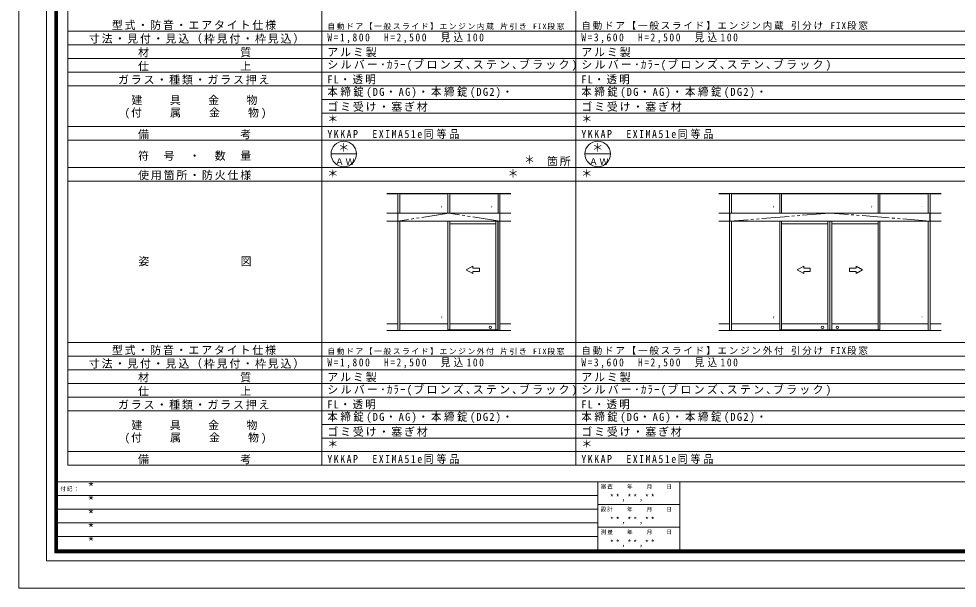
# Model space of a CAD drawing. Units: millimetres, scale not verified. Extents: x -14850 to 14850, y -10500 to 10500.
# Drawn here: x -14850 to 2332, y -10500 to -65 of the extents above; entities that cross this region are included whole.
import ezdxf
from ezdxf.enums import TextEntityAlignment as Align

# ---------------------------------------------------------------- set-up
doc = ezdxf.new("R2010")
doc.units = ezdxf.units.MM
doc.header["$LTSCALE"] = 50
doc.linetypes.add('USER1', pattern=[15, 10, -1, 1, -1, 1, -1])
doc.layers.add('0-0_0', color=7, linetype='Continuous')
doc.layers.add('0-1_USER1', color=7, linetype='Continuous', lineweight=18)
doc.layers.add('0-2_YKK_ZWAK', color=4, linetype='Continuous', lineweight=18)
doc.styles.add('ＭＳ ゴシック', font='')
doc.styles.get('ＭＳ ゴシック').set_extended_font_data('MS Gothic')

msp = doc.modelspace()

# ---------------------------------------------------------------- linework, layer by layer
at = {"layer": '0-1_USER1'}
for p, q in [((-14850, -10500), (-14850, 10500)), ((-14340.23, -9999.25), (-14340.23, 9987.41)), ((-14190.23, -9849.81), (-14190.23, 9837.97)), ((-14177.82, -9837.41), (-14177.82, 9825.57)), ((-14164.85, -9825), (-14164.85, 9812.59)), ((-14152.44, -9812.03), (-14152.44, 9799.62)), ((-14140.04, -9799.06), (-14140.04, 9787.22)), ((-13949.96, -8247.06), (-13949.96, 9617.94)), ((-9299.96, -8247.06), (-9299.96, 9617.94)), ((-4649.96, -8247.06), (-4649.96, 9617.94)), ((-13949.96, -292.06), (13950.04, -292.06)), ((-13949.96, -542.06), (13950.04, -542.06)), ((-13949.96, -792.06), (13950.04, -792.06)), ((-13949.96, -1042.06), (13950.04, -1042.06)), ((-13949.96, -1292.06), (13950.04, -1292.06)), ((-9299.96, -1542.06), (13950.04, -1542.06)), ((-9299.96, -1792.06), (13950.04, -1792.06)), ((-13949.96, -2042.06), (13950.04, -2042.06)), ((-13949.96, -2292.06), (13950.04, -2292.06)), ((-9133.29, -2542.06), (-8666.63, -2542.06)), ((-4483.29, -2542.06), (-4016.63, -2542.06)), ((-13949.96, -2792.06), (13950.04, -2792.06)), ((-13949.96, -3042.06), (13950.04, -3042.06)), ((-13949.96, -5997.06), (13950.04, -5997.06)), ((-13949.96, -6247.06), (13950.04, -6247.06)), ((-13949.96, -6497.06), (13950.04, -6497.06)), ((-13949.96, -6747.06), (13950.04, -6747.06)), ((-13949.96, -6997.06), (13950.04, -6997.06)), ((-13949.96, -7247.06), (13950.04, -7247.06)), ((-9299.96, -7497.06), (13950.04, -7497.06)), ((-9299.96, -7747.06), (13950.04, -7747.06)), ((-13949.96, -7997.06), (13950.04, -7997.06)), ((-13949.96, -8247.06), (13950.04, -8247.06)), ((-14190.23, -8550.56), (14190.23, -8550.56)), ((-4245.68, -8550.56), (-4245.68, -9849.81)), ((-2746.8, -8550.56), (-2746.8, -9849.81)), ((-4245.68, -8798.68), (-14190.23, -8798.68)), ((-4245.68, -9049.62), (-14190.23, -9049.62)), ((-2746.8, -8965.6), (-4245.68, -8965.6)), ((-4245.68, -9299.44), (-14190.23, -9299.44)), ((-2746.8, -9382.33), (-4245.68, -9382.33)), ((-4245.68, -9549.25), (-14190.23, -9549.25)), ((14190.23, -9849.81), (-14190.23, -9849.81)), ((14177.82, -9837.41), (-14177.82, -9837.41)), ((14165.42, -9825), (-14164.85, -9825)), ((14152.44, -9812.03), (-14152.44, -9812.03)), ((14140.04, -9799.06), (-14140.04, -9799.06)), ((14340.79, -9999.25), (-14340.23, -9999.25)), ((-14850, -10500), (14850, -10500))]:
    msp.add_line(p, q, dxfattribs=at)
for centre in [(-8899.96, -2542.06), (-4249.96, -2542.06)]:
    msp.add_circle(centre, 233.33, dxfattribs=at)
at = {"layer": '0-2_YKK_ZWAK'}
for p, q in [((-7909.96, -3264.56), (-8109.96, -3264.56)), ((-7909.96, -5774.56), (-7909.96, -3264.56)), ((-7909.96, -3264.56), (-6039.96, -3264.56)), ((-7874.96, -3624.56), (-7874.96, -3264.56)), ((-6992.46, -3624.56), (-6992.46, -3264.56)), ((-6957.46, -3624.56), (-6957.46, -3264.56)), ((-6074.96, -3624.56), (-6074.96, -3264.56)), ((-6039.96, -3264.56), (-5839.96, -3264.56)), ((-6039.96, -5774.56), (-6039.96, -3264.56)), ((-1834.96, -3264.56), (-2034.96, -3264.56)), ((-1834.96, -5774.56), (-1834.96, -3264.56)), ((-1834.96, -3264.56), (1835.04, -3264.56)), ((-1799.96, -3624.56), (-1799.96, -3264.56)), ((-917.46, -3624.56), (-917.46, -3264.56)), ((-882.46, -3624.56), (-882.46, -3264.56)), ((882.54, -3624.56), (882.54, -3264.56)), ((917.54, -3624.56), (917.54, -3264.56)), ((1800.04, -3624.56), (1800.04, -3264.56)), ((1835.04, -3264.56), (2035.04, -3264.56)), ((1835.04, -5774.56), (1835.04, -3264.56)), ((-7909.96, -3274.56), (-8109.96, -3274.56)), ((-7874.96, -3274.56), (-6992.46, -3274.56)), ((-6957.46, -3274.56), (-6079.46, -3274.56)), ((-6074.96, -3274.56), (-6079.46, -3274.56)), ((-6039.96, -3274.56), (-5839.96, -3274.56)), ((-1834.96, -3274.56), (-2034.96, -3274.56)), ((-1799.96, -3274.56), (-917.46, -3274.56)), ((-882.46, -3274.56), (0.04, -3274.56)), ((882.54, -3274.56), (0.04, -3274.56)), ((1800.04, -3274.56), (917.54, -3274.56)), ((1835.04, -3274.56), (2035.04, -3274.56)), ((-7909.96, -3624.56), (-8109.96, -3624.56)), ((-7909.96, -3774.56), (-8109.96, -3774.56)), ((-7909.96, -3624.56), (-6039.96, -3624.56)), ((-7909.96, -3774.56), (-6039.96, -3774.56)), ((-7906.96, -3774.56), (-7906.96, -3624.56)), ((-7874.96, -5774.56), (-7874.96, -3774.56)), ((-6992.46, -5774.56), (-6992.46, -3774.56)), ((-6957.46, -5774.56), (-6957.46, -3774.56)), ((-6114.96, -5764.56), (-6114.96, -3774.56)), ((-6079.96, -5764.56), (-6079.96, -3774.56)), ((-6074.96, -5774.56), (-6074.96, -3774.56)), ((-6074.96, -5764.56), (-6074.96, -3774.56)), ((-6042.96, -3774.56), (-6042.96, -3624.56)), ((-6039.96, -3624.56), (-5839.96, -3624.56)), ((-6039.96, -3774.56), (-5839.96, -3774.56)), ((-1834.96, -3624.56), (-2034.96, -3624.56)), ((-1834.96, -3774.56), (-2034.96, -3774.56)), ((-1834.96, -3624.56), (1835.04, -3624.56)), ((-1834.96, -3774.56), (1835.04, -3774.56)), ((-1831.96, -3774.56), (-1831.96, -3624.56)), ((-1799.96, -5774.56), (-1799.96, -3774.56)), ((-917.46, -5774.56), (-917.46, -3774.56)), ((-882.46, -5774.56), (-882.46, -3774.56)), ((-37.46, -5764.56), (-37.46, -3774.56)), ((-2.46, -5764.56), (-2.46, -3774.56)), ((2.54, -5764.56), (2.54, -3774.56)), ((37.54, -5764.56), (37.54, -3774.56)), ((882.54, -5774.56), (882.54, -3774.56)), ((917.54, -5774.56), (917.54, -3774.56)), ((1800.04, -5774.56), (1800.04, -3774.56)), ((1832.04, -3774.56), (1832.04, -3624.56)), ((1835.04, -3624.56), (2035.04, -3624.56)), ((1835.04, -3774.56), (2035.04, -3774.56)), ((-6957.46, -3822.06), (-6114.96, -3822.06)), ((-882.46, -3822.06), (-37.46, -3822.06)), ((882.54, -3822.06), (37.54, -3822.06)), ((-6656.21, -4664.86), (-6536.21, -4595.58)), ((-6536.21, -4634.86), (-6536.21, -4595.58)), ((-6536.21, -4634.86), (-6416.21, -4634.86)), ((-6416.21, -4634.86), (-6416.21, -4694.86)), ((-598.71, -4666.04), (-478.71, -4596.76)), ((-478.71, -4636.04), (-478.71, -4596.76)), ((-478.71, -4636.04), (-358.71, -4636.04)), ((-358.71, -4636.04), (-358.71, -4696.04)), ((358.79, -4634.86), (358.79, -4694.86)), ((478.79, -4634.86), (358.79, -4634.86)), ((478.79, -4634.86), (478.79, -4595.58)), ((598.79, -4664.86), (478.79, -4595.58)), ((-6656.21, -4664.86), (-6536.21, -4734.14)), ((-6536.21, -4734.14), (-6536.21, -4694.86)), ((-6416.21, -4694.86), (-6536.21, -4694.86)), ((-598.71, -4666.04), (-478.71, -4735.32)), ((-596.66, -4664.86), (-558.24, -4642.33)), ((-478.71, -4735.32), (-478.71, -4696.04)), ((-358.71, -4696.04), (-478.71, -4696.04)), ((358.79, -4694.86), (478.79, -4694.86)), ((598.79, -4664.86), (478.79, -4734.14)), ((478.79, -4734.14), (478.79, -4694.86)), ((598.79, -4664.86), (560.37, -4642.33)), ((-7909.96, -5654.56), (-8109.96, -5654.56)), ((-7874.96, -5654.56), (-6992.46, -5654.56)), ((-6957.46, -5654.56), (-6114.96, -5654.56)), ((-6039.96, -5654.56), (-5839.96, -5654.56)), ((-1834.96, -5654.56), (-2034.96, -5654.56)), ((-1799.96, -5654.56), (-917.46, -5654.56)), ((-882.46, -5654.56), (-37.46, -5654.56)), ((882.54, -5654.56), (37.54, -5654.56)), ((1800.04, -5654.56), (917.54, -5654.56)), ((1835.04, -5654.56), (2035.04, -5654.56)), ((-8109.96, -5774.56), (-6079.46, -5774.56)), ((-6992.46, -5764.56), (-6079.96, -5764.56)), ((-5839.96, -5774.56), (-6079.46, -5774.56)), ((-2034.96, -5774.56), (0.04, -5774.56)), ((-917.46, -5764.56), (-2.46, -5764.56)), ((2035.04, -5774.56), (0.04, -5774.56)), ((917.54, -5764.56), (2.54, -5764.56))]:
    msp.add_line(p, q, dxfattribs=at)
at = {"layer": '0-2_YKK_ZWAK', "linetype": 'USER1'}
for p, q in [((-6974.96, -3624.56), (-7909.96, -3774.56)), ((-6039.96, -3774.56), (-6974.96, -3624.56)), ((0.04, -3624.56), (-1834.96, -3774.56)), ((1835.04, -3774.56), (0.04, -3624.56))]:
    msp.add_line(p, q, dxfattribs=at)
at = {"layer": '0-2_YKK_ZWAK'}
for centre in [(-6213.96, -5719.48), (-134.46, -5719.48), (134.54, -5719.48)]:
    msp.add_circle(centre, 22, dxfattribs=at)

# ---------------------------------------------------------------- texts
at = {"layer": '0-0_0', "style": 'ＭＳ ゴシック'}
for p in [(-9199.96, -2017.06), (-4549.96, -2017.06), (-8999.96, -2542.06), (-4349.96, -2542.06), (-5599.96, -2767.06), (-9199.96, -3017.06), (-5899.96, -3017.06), (-4549.96, -3017.06), (-9199.96, -7972.06), (-4549.96, -7972.06)]:
    msp.add_text('＊', height=146.6, dxfattribs=at).set_placement(p, align=Align.BOTTOM_LEFT)
at = {"layer": '0-0_0', "attachment_point": 7, "style": 'ＭＳ ゴシック'}
for s, insert, char_height in [('\\T1.19;自動ドア【一般スライド】エンジン内蔵\\~片引き\\~FIX段窓', (-9199.96, -267.06), 102.6), ('\\T1.19;自動ドア【一般スライド】エンジン内蔵\\~引分け\\~FIX段窓', (-4549.96, -267.06), 124.6), ('\\T1.36;\\W0.85;W=1,800\\~\\~H=2,500\\~\\~見込100', (-9199.96, -517.06), 146.6), ('\\T1.36;\\W0.85;W=3,600\\~\\~H=2,500\\~\\~見込100', (-4549.96, -517.06), 146.6), ('\\T1.17;アルミ製', (-9199.96, -767.06), 146.6), ('\\T1.17;アルミ製', (-4549.96, -767.06), 146.6), ('\\T1.21;シルバー･ｶﾗｰ(ブロンズ､ステン､ブラック)', (-9199.96, -1017.06), 146.6), ('\\T1.21;シルバー･ｶﾗｰ(ブロンズ､ステン､ブラック)', (-4549.96, -1017.06), 146.6), ('\\T1.22;\\W0.95;FL・透明', (-9199.96, -1267.06), 146.6), ('\\T1.22;\\W0.95;FL・透明', (-4549.96, -1267.06), 146.6), ('\\T1.25;\\W0.95;本締錠(DG・AG)・本締錠(DG2)・', (-9199.96, -1517.06), 146.6), ('\\T1.25;\\W0.95;本締錠(DG・AG)・本締錠(DG2)・', (-4549.96, -1517.06), 146.6), ('\\T1.17;ゴミ受け・塞ぎ材', (-9199.96, -1767.06), 146.6), ('\\T1.17;ゴミ受け・塞ぎ材', (-4549.96, -1767.06), 146.6), ('\\T1.31;\\W0.9;YKKAP\u3000EXIMA51e同等品', (-9199.96, -2267.06), 146.6), ('\\T1.31;\\W0.9;YKKAP\u3000EXIMA51e同等品', (-4549.96, -2267.06), 146.6), ('\\T1.19;自動ドア【一般スライド】エンジン外付\\~片引き\\~FIX段窓', (-9199.96, -6222.06), 102.6), ('\\T1.19;自動ドア【一般スライド】エンジン外付\\~引分け\\~FIX段窓', (-4549.96, -6222.06), 124.6), ('\\T1.36;\\W0.85;W=1,800\\~\\~H=2,500\\~\\~見込100', (-9199.96, -6472.06), 146.6), ('\\T1.36;\\W0.85;W=3,600\\~\\~H=2,500\\~\\~見込100', (-4549.96, -6472.06), 146.6), ('\\T1.17;アルミ製', (-9199.96, -6722.06), 146.6), ('\\T1.17;アルミ製', (-4549.96, -6722.06), 146.6), ('\\T1.21;シルバー･ｶﾗｰ(ブロンズ､ステン､ブラック)', (-9199.96, -6972.06), 146.6), ('\\T1.21;シルバー･ｶﾗｰ(ブロンズ､ステン､ブラック)', (-4549.96, -6972.06), 146.6), ('\\T1.22;\\W0.95;FL・透明', (-9199.96, -7222.06), 146.6), ('\\T1.22;\\W0.95;FL・透明', (-4549.96, -7222.06), 146.6), ('\\T1.25;\\W0.95;本締錠(DG・AG)・本締錠(DG2)・', (-9199.96, -7472.06), 146.6), ('\\T1.25;\\W0.95;本締錠(DG・AG)・本締錠(DG2)・', (-4549.96, -7472.06), 146.6), ('\\T1.17;ゴミ受け・塞ぎ材', (-9199.96, -7722.06), 146.6), ('\\T1.17;ゴミ受け・塞ぎ材', (-4549.96, -7722.06), 146.6), ('\\T1.31;\\W0.9;YKKAP\u3000EXIMA51e同等品', (-9199.96, -8222.06), 146.6), ('\\T1.31;\\W0.9;YKKAP\u3000EXIMA51e同等品', (-4549.96, -8222.06), 146.6)]:
    msp.add_mtext(s, dxfattribs=dict(at, insert=insert, char_height=char_height))
at = {"layer": '0-1_USER1', "style": 'ＭＳ ゴシック'}
for p in [(-13590.04, -8798.68), (-13590.04, -9049.62), (-13590.04, -9299.62), (-13590.04, -9550.38), (-13590.04, -9800.38)]:
    msp.add_text('*', height=183.3, dxfattribs=at).set_placement(p, align=Align.BOTTOM_LEFT)
at = {"layer": '0-1_USER1', "attachment_point": 7, "style": 'ＭＳ ゴシック'}
for s, insert, char_height in [('\\T1.17;型式・防音・エアタイト仕様', (-13146.33, -272.06), 146.6), ('\\T1.17;寸法・見付・見込（枠見付・枠見込）', (-13566.33, -522.06), 146.6), ('\\T1.17;材\u3000\u3000\u3000\u3000\u3000\u3000\u3000質', (-12666.33, -772.06), 146.6), ('\\T1.17;仕\u3000\u3000\u3000\u3000\u3000\u3000\u3000上', (-12666.33, -1022.06), 146.6), ('\\T1.17;ガラス・種類・ガラス押え', (-13033, -1272.06), 146.6), ('\\T1.17;建\u3000\u3000具\u3000\u3000金\u3000\u3000物', (-12786.33, -1647.06), 146.6), ('\\T1.19;(付\u3000\u3000属\u3000\u3000金\u3000\u3000物)', (-12913, -1897.06), 146.6), ('\\T1.17;備\u3000\u3000\u3000\u3000\u3000\u3000\u3000考', (-12666.33, -2272.06), 146.6), ('\\T1.17;符\u3000号\u3000・\u3000数\u3000量', (-12666.33, -2667.06), 146.6), ('\\T1.17;ＡＷ', (-9059.96, -2742.06), 117.3), ('\\T1.17;箇所', (-5179.96, -2767.06), 146.6), ('\\T1.17;ＡＷ', (-4409.96, -2742.06), 117.3), ('\\T1.17;使用箇所・防火仕様', (-12666.33, -3022.06), 146.6), ('\\T1.17;姿\u3000\u3000\u3000\u3000\u3000\u3000\u3000図', (-12659.66, -4599.56), 146.6), ('\\T1.17;型式・防音・エアタイト仕様', (-13146.33, -6227.06), 146.6), ('\\T1.17;寸法・見付・見込（枠見付・枠見込）', (-13566.33, -6477.06), 146.6), ('\\T1.17;材\u3000\u3000\u3000\u3000\u3000\u3000\u3000質', (-12666.33, -6727.06), 146.6), ('\\T1.17;仕\u3000\u3000\u3000\u3000\u3000\u3000\u3000上', (-12666.33, -6977.06), 146.6), ('\\T1.17;ガラス・種類・ガラス押え', (-13033, -7227.06), 146.6), ('\\T1.17;建\u3000\u3000具\u3000\u3000金\u3000\u3000物', (-12786.33, -7602.06), 146.6), ('\\T1.19;(付\u3000\u3000属\u3000\u3000金\u3000\u3000物)', (-12913, -7852.06), 146.6), ('\\T1.17;備\u3000\u3000\u3000\u3000\u3000\u3000\u3000考', (-12666.33, -8227.06), 146.6), ('\\T1.17;付記：', (-14090.04, -8723.68), 73.31), ('\\T1.17;審査\u3000\u3000年\u3000\u3000月\u3000\u3000日', (-4195.68, -8683.68), 73.31), ('\\T1.4;\\W0.85;**,**,**', (-4029.7, -8916.54), 110), ('\\T1.17;設計\u3000\u3000年\u3000\u3000月\u3000\u3000日', (-4195.68, -9098.72), 73.31), ('\\T1.4;\\W0.85;**,**,**', (-4029.7, -9333.27), 110), ('\\T1.17;測量\u3000\u3000年\u3000\u3000月\u3000\u3000日', (-4195.68, -9515.45), 73.31), ('\\T1.4;\\W0.85;**,**,**', (-4029.7, -9750), 110)]:
    msp.add_mtext(s, dxfattribs=dict(at, insert=insert, char_height=char_height))
at = {"layer": '0-2_YKK_ZWAK', "color": 7, "style": 'ＭＳ ゴシック', "width": 0.8}
for p in [(-7122.55, -3544.03), (-6202.8, -3544.03), (-1045.3, -3544.03), (754.7, -3544.03), (1672.2, -3544.03), (-7120.3, -5574.03), (-1045.3, -5574.03), (1672.2, -5574.03)]:
    msp.add_text('F', height=43.99, dxfattribs=at).set_placement(p, align=Align.BOTTOM_LEFT)

doc.saveas('drawing.dxf')
